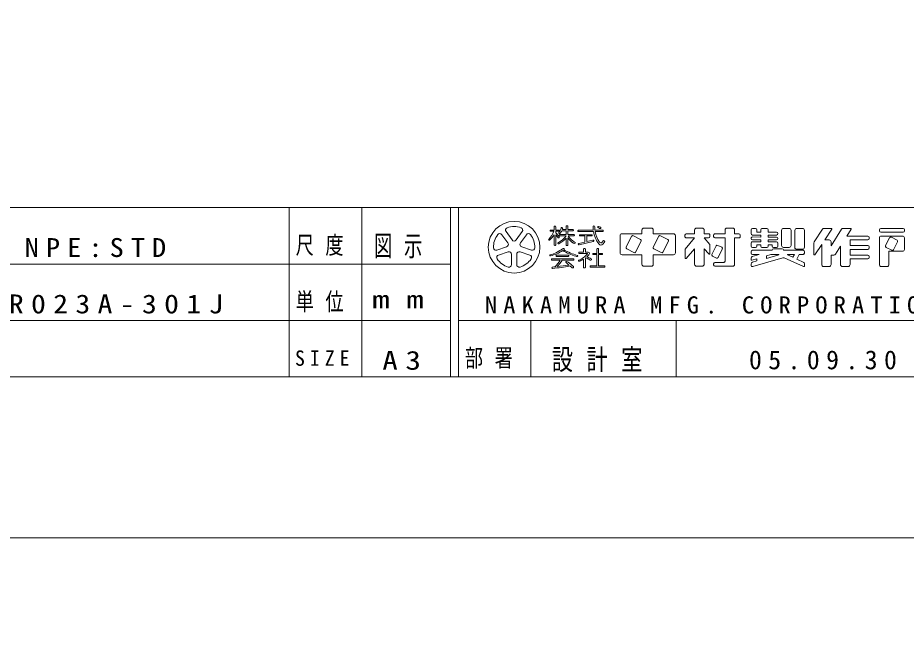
# Model space of a CAD drawing. Units: millimetres on the paper. Extents: x 0 to 420, y -594 to 297.
# Drawn here: x 252.3 to 362.6, y -11.1 to 64.6 of the extents above; entities that cross this region are included whole.
import ezdxf

# ---------------------------------------------------------------- set-up
doc = ezdxf.new("R2010")
doc.units = ezdxf.units.MM
for name, color, linetype, lineweight in [('0_2', 7, 'Continuous', 13), ('FMT', 7, 'Continuous', 13), ('FMT-TXT', 7, 'Continuous', 13)]:
    doc.layers.add(name, color=color, linetype=linetype, lineweight=lineweight)
doc.styles.add('ＭＳ ゴシック', font='')
doc.styles.get('ＭＳ ゴシック').set_extended_font_data('MS Gothic')

msp = doc.modelspace()

# ---------------------------------------------------------------- linework, layer by layer
at = {"layer": '0_2'}
for points in [[(0, 297), (420, 297), (420, 0), (0, 0)], [(0, 0), (420, 0), (420, -297), (0, -297)]]:
    msp.add_lwpolyline(points, close=True, dxfattribs=at)
at = {"layer": 'FMT'}
for p, q in [((28, 41), (403, 41)), ((286, 41), (286, 20)), ((295, 41), (295, 20)), ((306, 41), (306, 20)), ((307, 41), (307, 20)), ((166, 34), (306, 34)), ((166, 27), (306, 27)), ((307, 27), (392, 27)), ((316, 27), (316, 20)), ((334, 27), (334, 20)), ((403, 20), (28, 20))]:
    msp.add_line(p, q, dxfattribs=at)
at = {"layer": 'FMT-TXT'}
for p, q in [((318.864, 38.209), (318.864, 38.631)), ((318.944, 38.711), (319, 38.711)), ((319.08, 38.631), (319.08, 38.209)), ((320.361, 38.267), (320.361, 38.677)), ((320.441, 38.757), (320.5, 38.757)), ((320.58, 38.677), (320.581, 38.267)), ((323.808, 38.721), (323.79, 38.721)), ((324.285, 38.639), (324.282, 38.635)), ((324.384, 38.658), (324.627, 38.556)), ((313.133, 36.61), (312.385, 37.64)), ((313.65, 36.986), (312.902, 38.016)), ((314.168, 36.986), (314.916, 38.016)), ((314.686, 36.61), (315.434, 37.64)), ((318.378, 38.145), (318.378, 38.128)), ((318.864, 38.209), (318.442, 38.209)), ((318.442, 38.064), (318.854, 38.063)), ((318.864, 37.614), (318.864, 36.382)), ((319.078, 36.382), (319.08, 37.626)), ((319.08, 38.209), (319.482, 38.209)), ((319.482, 38.064), (319.08, 38.063)), ((319.08, 38.063), (319.08, 37.865)), ((319.48, 37.566), (319.48, 37.582)), ((319.483, 37.785), (319.484, 37.785)), ((319.544, 37.646), (320.361, 37.646)), ((320.346, 37.502), (319.544, 37.502)), ((319.546, 38.145), (319.546, 38.128)), ((320.361, 38.123), (319.828, 38.123)), ((319.834, 38.52), (319.876, 38.508)), ((319.89, 38.267), (320.361, 38.267)), ((320.361, 37.646), (320.361, 38.123)), ((320.581, 38.267), (321.206, 38.267)), ((320.581, 38.123), (320.581, 37.646)), ((321.206, 38.122), (320.581, 38.123)), ((320.581, 37.646), (321.327, 37.646)), ((321.327, 37.502), (320.598, 37.502)), ((321.27, 38.203), (321.27, 38.186)), ((321.391, 37.582), (321.391, 37.566)), ((321.823, 38.125), (321.823, 38.087)), ((323.734, 38.189), (321.887, 38.189)), ((321.887, 38.023), (323.755, 38.023)), ((322.008, 37.579), (322.008, 37.55)), ((323.511, 37.643), (322.072, 37.643)), ((323.575, 37.549), (323.575, 37.579)), ((324.898, 38.191), (323.94, 38.189)), ((323.967, 38.023), (324.898, 38.023)), ((324.287, 38.574), (324.517, 38.413)), ((324.664, 38.451), (324.665, 38.453)), ((324.962, 38.087), (324.962, 38.127)), ((327.055, 35.384), (327.055, 37.515)), ((327.295, 37.755), (329.759, 37.754)), ((328.709, 37.51), (329.601, 37.055)), ((329.759, 37.754), (329.759, 38.214)), ((329.999, 38.454), (330.933, 38.454)), ((331.173, 38.216), (331.176, 37.754)), ((331.176, 37.754), (333.679, 37.754)), ((332.087, 37.51), (332.979, 37.055)), ((333.919, 37.514), (333.919, 35.387)), ((335.111, 37.582), (335.111, 37.394)), ((336.301, 37.742), (335.271, 37.742)), ((336.302, 38.215), (336.301, 37.742)), ((337.251, 38.454), (336.542, 38.454)), ((337.491, 37.742), (337.491, 38.214)), ((338.033, 37.745), (337.491, 37.742)), ((338.194, 37.395), (338.194, 37.585)), ((338.666, 37.395), (338.666, 37.585)), ((338.827, 37.745), (340.08, 37.742)), ((340.08, 37.742), (340.08, 38.214)), ((340.32, 38.454), (341.028, 38.454)), ((341.268, 38.215), (341.27, 37.742)), ((341.27, 37.742), (341.806, 37.742)), ((341.966, 37.582), (341.966, 37.394)), ((343.319, 37.757), (343.319, 38.257)), ((343.479, 38.417), (343.863, 38.417)), ((344.505, 37.597), (343.479, 37.597)), ((344.023, 38.258), (344.024, 37.944)), ((344.024, 37.944), (344.505, 37.944)), ((344.505, 37.944), (344.505, 38.257)), ((344.505, 37.351), (344.505, 37.597)), ((344.665, 38.417), (345.285, 38.417)), ((345.445, 38.258), (345.447, 37.944)), ((345.447, 37.944), (346.48, 37.944)), ((346.48, 37.597), (345.447, 37.597)), ((345.447, 37.597), (345.447, 37.351)), ((346.64, 37.784), (346.64, 37.757)), ((347.102, 36.909), (347.102, 38.177)), ((347.342, 38.417), (348.033, 38.417)), ((348.273, 38.177), (348.273, 36.299)), ((348.742, 36.073), (348.746, 37.595)), ((348.746, 37.595), (348.746, 38.177)), ((348.986, 38.417), (349.698, 38.417)), ((349.938, 38.177), (349.938, 36.072)), ((352.179, 38.311), (351.161, 36.769)), ((353.276, 38.418), (352.379, 38.418)), ((353.329, 38.319), (352.456, 36.998)), ((353.243, 36.277), (354.519, 38.306)), ((355.664, 38.418), (354.722, 38.418)), ((355.188, 37.474), (355.719, 38.32)), ((359.241, 38.11), (359.241, 38.258)), ((359.401, 38.418), (360.14, 38.419)), ((362.178, 37.95), (359.401, 37.95)), ((360.14, 38.419), (362.178, 38.419)), ((362.338, 38.259), (362.338, 38.11)), ((318.226, 36.969), (318.216, 36.976)), ((319.351, 36.564), (319.356, 36.552)), ((319.443, 37.257), (319.466, 37.268)), ((320.361, 37.193), (320.361, 36.363)), ((320.58, 36.362), (320.581, 37.235)), ((321.477, 36.586), (321.488, 36.599)), ((321.871, 36.457), (321.871, 36.458)), ((321.931, 36.547), (322.682, 36.727)), ((323.723, 36.804), (321.969, 36.39)), ((322.071, 37.486), (322.682, 37.485)), ((322.682, 37.485), (322.682, 36.727)), ((322.913, 37.485), (323.511, 37.485)), ((322.913, 36.783), (322.913, 37.485)), ((322.913, 36.783), (323.684, 36.968)), ((323.78, 36.911), (323.782, 36.903)), ((324.662, 36.63), (324.668, 36.63)), ((324.823, 36.704), (324.953, 36.863)), ((324.902, 36.451), (325.124, 36.723)), ((328.494, 37.44), (327.804, 36.086)), ((329.671, 36.84), (328.981, 35.486)), ((331.872, 37.44), (331.182, 36.086)), ((333.049, 36.84), (332.359, 35.486)), ((336.301, 37.235), (335.139, 35.835)), ((335.271, 37.234), (336.301, 37.235)), ((337.491, 37.235), (338.175, 36.418)), ((337.491, 37.235), (338.034, 37.235)), ((340.08, 37.235), (338.826, 37.235)), ((340.084, 34.362), (340.08, 37.235)), ((341.805, 37.234), (341.27, 37.235)), ((341.27, 37.235), (341.27, 33.97)), ((343.319, 37.158), (343.319, 37.195)), ((343.319, 36.211), (343.319, 36.586)), ((343.479, 37.355), (344.505, 37.351)), ((344.505, 36.998), (343.479, 36.998)), ((343.479, 36.746), (344.505, 36.746)), ((344.505, 36.401), (344.031, 36.401)), ((344.031, 36.401), (344.031, 36.211)), ((344.505, 36.746), (344.505, 36.998)), ((344.506, 36.218), (344.505, 36.401)), ((345.447, 37.351), (346.48, 37.351)), ((346.48, 36.996), (345.447, 36.994)), ((345.447, 36.994), (345.447, 36.746)), ((345.447, 36.746), (346.48, 36.746)), ((345.447, 36.401), (345.447, 36.219)), ((345.928, 36.401), (345.447, 36.401)), ((345.928, 36.21), (345.928, 36.401)), ((346.64, 37.191), (346.64, 37.156)), ((346.64, 36.586), (346.64, 36.211)), ((347.101, 36.299), (347.102, 36.909)), ((351.121, 36.637), (351.121, 35.19)), ((352.081, 36.429), (351.238, 35.154)), ((352.078, 33.934), (352.081, 36.429)), ((352.456, 36.998), (353.001, 36.998)), ((353.241, 36.759), (353.243, 36.277)), ((355.188, 37.474), (357.808, 37.474)), ((357.809, 37.002), (355.605, 36.999)), ((355.605, 36.999), (355.605, 36.295)), ((357.968, 37.314), (357.968, 37.162)), ((359.241, 33.933), (359.241, 37.231)), ((359.481, 37.471), (361.711, 37.472)), ((360.51, 37.258), (360.006, 36.284)), ((360.726, 37.327), (361.425, 36.964)), ((361.494, 36.749), (360.99, 35.775)), ((361.711, 37.472), (362.098, 37.472)), ((362.338, 37.232), (362.338, 35.818)), ((312.973, 36.118), (311.762, 35.725)), ((313.17, 35.509), (311.96, 35.116)), ((314.648, 35.509), (315.859, 35.116)), ((314.846, 36.118), (316.056, 35.725)), ((318.944, 36.302), (318.998, 36.302)), ((320.441, 36.283), (320.5, 36.283)), ((321.923, 35.405), (321.923, 35.374)), ((322.532, 35.469), (321.987, 35.469)), ((321.987, 35.31), (322.964, 35.31)), ((322.532, 35.844), (322.532, 35.469)), ((322.701, 35.908), (322.596, 35.908)), ((322.765, 35.469), (322.765, 35.844)), ((322.765, 35.469), (323.1, 35.469)), ((324.156, 35.325), (323.725, 35.325)), ((324.155, 35.844), (324.156, 35.325)), ((324.32, 35.908), (324.219, 35.908)), ((324.384, 35.325), (324.384, 35.844)), ((324.832, 35.324), (324.384, 35.325)), ((324.682, 36.348), (324.685, 36.348)), ((327.874, 35.87), (328.766, 35.416)), ((331.252, 35.87), (332.144, 35.416)), ((335.121, 35.784), (335.121, 34.754)), ((336.301, 35.893), (335.261, 34.701)), ((336.301, 35.893), (336.301, 33.97)), ((337.491, 35.866), (338.055, 35.251)), ((337.494, 33.97), (337.491, 35.866)), ((338.194, 36.367), (338.194, 35.305)), ((338.454, 35.201), (338.976, 36.241)), ((339.191, 36.312), (339.669, 36.072)), ((339.217, 34.817), (339.74, 35.857)), ((343.321, 35.542), (343.321, 35.351)), ((343.871, 36.051), (343.479, 36.051)), ((345.917, 35.702), (343.481, 35.702)), ((345.287, 36.059), (344.666, 36.059)), ((345.917, 35.702), (345.917, 35.745)), ((346.077, 35.905), (347.173, 35.905)), ((346.48, 36.051), (346.088, 36.051)), ((347.333, 35.749), (347.334, 35.702)), ((347.334, 35.702), (349.772, 35.702)), ((348.033, 36.059), (347.341, 36.059)), ((349.698, 35.832), (348.982, 35.832)), ((349.932, 35.542), (349.932, 35.352)), ((353.779, 35.225), (354.403, 36.221)), ((354.403, 33.933), (354.403, 36.221)), ((355.605, 36.295), (357.808, 36.295)), ((357.808, 35.822), (355.605, 35.821)), ((355.605, 35.821), (355.605, 35.112)), ((357.968, 36.135), (357.968, 35.982)), ((360.074, 36.069), (360.774, 35.706)), ((362.097, 35.578), (360.421, 35.581)), ((360.421, 35.581), (360.421, 33.933)), ((313.589, 35.205), (313.589, 33.932)), ((314.229, 35.205), (314.229, 33.932)), ((318.528, 34.544), (318.528, 34.568)), ((318.592, 34.632), (318.879, 34.631)), ((319.607, 34.48), (318.592, 34.48)), ((318.879, 34.631), (321.259, 34.631)), ((319.12, 35.012), (319.12, 35.037)), ((319.184, 35.101), (319.647, 35.102)), ((320.612, 34.948), (319.184, 34.948)), ((319.647, 35.102), (320.612, 35.102)), ((321.259, 34.48), (319.879, 34.48)), ((320.676, 35.038), (320.676, 35.012)), ((321.323, 34.567), (321.323, 34.544)), ((321.704, 34.941), (321.741, 34.941)), ((321.801, 35.003), (321.801, 35.001)), ((322.525, 34.605), (322.525, 33.573)), ((322.746, 33.573), (322.746, 34.733)), ((323.661, 35.261), (323.661, 35.232)), ((323.725, 35.168), (324.156, 35.166)), ((324.156, 35.166), (324.156, 33.76)), ((324.384, 35.166), (324.831, 35.166)), ((324.384, 33.76), (324.384, 35.166)), ((324.895, 35.23), (324.895, 35.26)), ((329.759, 35.144), (327.295, 35.144)), ((329.763, 33.969), (329.759, 35.144)), ((333.68, 35.147), (331.176, 35.144)), ((331.176, 35.144), (331.176, 33.97)), ((338.525, 34.986), (339.002, 34.746)), ((338.826, 34.202), (339.924, 34.202)), ((343.321, 34.764), (343.321, 34.54)), ((344.036, 34.66), (343.425, 34.464)), ((344.314, 35.195), (343.432, 34.916)), ((343.481, 35.191), (344.314, 35.195)), ((343.497, 34.23), (344.036, 34.378)), ((343.525, 33.684), (347.242, 34.767)), ((344.036, 34.66), (344.036, 34.378)), ((345.217, 35.027), (345.761, 35.195)), ((345.217, 34.703), (346.766, 35.129)), ((345.217, 35.027), (345.217, 34.703)), ((346.744, 35.195), (345.761, 35.195)), ((346.744, 35.195), (346.766, 35.129)), ((347.407, 34.756), (349.819, 33.678)), ((347.828, 35.149), (348.502, 34.832)), ((348.699, 35.195), (347.839, 35.195)), ((348.699, 35.195), (348.502, 34.832)), ((349.267, 35.195), (348.977, 34.609)), ((348.977, 34.609), (349.84, 34.203)), ((349.771, 35.192), (349.267, 35.195)), ((353.243, 35.112), (353.575, 35.112)), ((353.243, 35.112), (353.243, 33.933)), ((355.605, 35.112), (357.808, 35.112)), ((357.808, 34.64), (355.605, 34.638)), ((355.605, 34.638), (355.605, 33.933)), ((357.968, 34.952), (357.968, 34.8)), ((322.589, 33.509), (322.682, 33.509)), ((323.336, 33.696), (323.336, 33.66)), ((324.156, 33.76), (323.4, 33.76)), ((323.4, 33.596), (325.101, 33.596)), ((325.101, 33.761), (324.384, 33.76)), ((325.165, 33.66), (325.165, 33.697)), ((330.936, 33.73), (330.003, 33.73)), ((336.541, 33.73), (337.254, 33.73)), ((338.666, 33.89), (338.666, 34.042)), ((341.03, 33.73), (338.826, 33.73)), ((343.321, 33.999), (343.321, 33.837)), ((349.932, 34.058), (349.932, 33.751)), ((353.003, 33.693), (352.318, 33.693)), ((355.365, 33.693), (354.643, 33.693)), ((360.181, 33.693), (359.481, 33.693))]:
    msp.add_line(p, q, dxfattribs=at)
msp.add_circle((313.909, 36.086), 3.208, dxfattribs=at)
for centre, radius, start, end in [((313.909, 36.086), 2.567, 70.55159, 109.44841), ((318.944, 38.631), 0.08, 90, 180), ((319, 38.631), 0.08, 0.03071, 90), ((320.441, 38.677), 0.08, 90, 180), ((320.5, 38.677), 0.08, 0.10171, 90), ((323.79, 38.641), 0.08, 90, 179.05504), ((327.231, 38.585), 3.521, 179.05504, 186.44956), ((323.808, 38.621), 0.1, 0.73865, 90), ((327.427, 38.668), 3.52, 180.73865, 187.81715), ((324.31, 38.607), 0.04, 135, 235.13411), ((324.349, 38.575), 0.09, 67.11966, 135), ((313.909, 36.086), 2.567, 142.55159, 181.44841), ((312.126, 37.452), 0.32, 36, 142.55159), ((313.161, 38.204), 0.32, 109.44841, 216), ((314.657, 38.204), 0.32, 324, 70.55159), ((315.693, 37.452), 0.32, 37.44841, 144), ((313.909, 36.086), 2.567, 358.55159, 37.44841), ((315.276, 39.64), 3.91, 318.53178, 336.218), ((316.616, 39.06), 2.673, 308.62833, 327.25422), ((318.442, 38.145), 0.064, 90, 180), ((318.442, 38.128), 0.064, 180, 269.96094), ((317.838, 36.366), 1.947, 31.45806, 50.35526), ((317.113, 35.849), 2.651, 32.81567, 42.09068), ((318.025, 39.151), 2.847, 298.38978, 324.61681), ((319.526, 37.853), 0.08, 143.32664, 237.70815), ((318.143, 38.883), 1.644, 323.32664, 345.25207), ((319.544, 37.582), 0.064, 89.95342, 180), ((319.544, 37.566), 0.064, 180, 270), ((319.482, 38.145), 0.064, 0, 90), ((319.482, 38.128), 0.064, 270.03997, 0), ((319.527, 37.852), 0.08, 237.70815, 313.1417), ((318.772, 38.658), 1.184, 313.1417, 333.15639), ((319.81, 38.444), 0.08, 73.05496, 165.25207), ((319.853, 38.431), 0.08, 348.15042, 73.05496), ((318.772, 38.658), 1.184, 340.70702, 348.15042), ((323.311, 39.496), 3.367, 216.30733, 236.72135), ((321.206, 38.203), 0.064, 0, 90), ((321.206, 38.186), 0.064, 269.90077, 0), ((321.327, 37.582), 0.064, 0, 90), ((321.327, 37.566), 0.064, 269.99752, 0), ((321.887, 38.125), 0.064, 90, 180), ((321.887, 38.087), 0.064, 180, 270), ((322.072, 37.579), 0.064, 90, 180), ((322.072, 37.55), 0.064, 180, 269.8862), ((323.511, 37.579), 0.064, 0, 90), ((323.511, 37.549), 0.064, 270, 0), ((327.231, 38.585), 3.521, 189.18129, 216.51269), ((327.427, 38.668), 3.52, 190.56412, 213.61207), ((324.574, 38.496), 0.1, 235.13411, 333.70884), ((324.598, 38.487), 0.075, 333.70884, 67.11966), ((324.898, 38.127), 0.064, 0, 90.06898), ((324.898, 38.087), 0.064, 270, 0), ((327.295, 37.515), 0.24, 89.97387, 180), ((328.637, 37.367), 0.16, 63, 153), ((329.999, 38.214), 0.24, 90, 180), ((330.933, 38.214), 0.24, 0.37848, 90), ((332.015, 37.367), 0.16, 63, 153), ((333.679, 37.514), 0.24, 0, 90), ((335.271, 37.582), 0.16, 90, 180), ((336.542, 38.214), 0.24, 90, 179.83438), ((337.251, 38.214), 0.24, 0, 90), ((338.034, 37.585), 0.16, 0, 90.29595), ((338.826, 37.585), 0.16, 89.85289, 180), ((340.32, 38.214), 0.24, 90, 180), ((341.028, 38.214), 0.24, 0.31285, 90), ((341.806, 37.582), 0.16, 0, 90), ((343.479, 38.257), 0.16, 90, 180), ((343.479, 37.757), 0.16, 180, 270), ((343.863, 38.257), 0.16, 0.23357, 90), ((344.665, 38.257), 0.16, 90, 180), ((345.285, 38.257), 0.16, 0.33362, 90), ((346.48, 37.784), 0.16, 0, 90), ((346.48, 37.757), 0.16, 270.01808, 0), ((347.342, 38.177), 0.24, 90, 180), ((348.033, 38.177), 0.24, 0, 90), ((348.986, 38.177), 0.24, 90, 180), ((349.698, 38.177), 0.24, 0, 90), ((352.379, 38.178), 0.24, 90, 146.54759), ((353.276, 38.354), 0.064, 326.54759, 90), ((354.722, 38.178), 0.24, 90, 147.84335), ((355.664, 38.354), 0.064, 327.92885, 90), ((359.401, 38.258), 0.16, 90.05288, 180), ((359.401, 38.11), 0.16, 180, 270), ((362.178, 38.259), 0.16, 0, 90), ((362.178, 38.11), 0.16, 270, 0), ((312.874, 36.422), 0.32, 288, 36), ((313.909, 37.175), 0.32, 216, 324), ((314.945, 36.422), 0.32, 144, 252), ((318.243, 37.018), 0.05, 138.53178, 236.5396), ((318.254, 37.011), 0.05, 236.5396, 308.62833), ((319.408, 37.329), 0.08, 212.81567, 296.25232), ((319.409, 36.59), 0.064, 118.38978, 204.04766), ((319.429, 36.585), 0.08, 204.04766, 298.15867), ((319.43, 37.34), 0.08, 296.25232, 31.45806), ((317.773, 39.678), 3.589, 298.15867, 316.15596), ((322.675, 38.739), 2.579, 215.68313, 237.27131), ((321.367, 36.704), 0.16, 237.27131, 319.03632), ((321.428, 36.628), 0.064, 319.03632, 56.72135), ((321.95, 36.469), 0.08, 103.48779, 188.39767), ((321.95, 36.468), 0.08, 188.39767, 283.27187), ((323.703, 36.89), 0.08, 15.34193, 103.48779), ((323.705, 36.882), 0.08, 283.27187, 15.34193), ((324.682, 36.698), 0.35, 216.51269, 270), ((324.662, 36.83), 0.2, 213.61207, 270), ((324.668, 36.83), 0.2, 270, 320.82004), ((324.685, 36.628), 0.28, 270, 320.82004), ((325.038, 36.793), 0.11, 320.82004, 140.82004), ((329.528, 36.913), 0.16, 333, 63), ((332.906, 36.913), 0.16, 333, 63), ((335.271, 37.394), 0.16, 180, 270.05143), ((338.034, 37.395), 0.16, 270, 0), ((338.114, 36.367), 0.08, 0, 39.94734), ((338.826, 37.395), 0.16, 180, 270), ((341.806, 37.394), 0.16, 269.91201, 0), ((343.479, 37.195), 0.16, 89.8126, 180), ((343.479, 37.158), 0.16, 180, 270), ((343.479, 36.586), 0.16, 89.98781, 180), ((346.48, 37.191), 0.16, 0, 90), ((346.48, 37.156), 0.16, 270.08449, 0), ((346.48, 36.586), 0.16, 0, 90), ((351.361, 36.637), 0.24, 146.54759, 180), ((353.001, 36.758), 0.24, 0.22118, 90), ((357.808, 37.314), 0.16, 0, 90), ((357.808, 37.162), 0.16, 270.09712, 0), ((359.481, 37.231), 0.24, 90.00511, 180), ((360.652, 37.184), 0.16, 62.62013, 152.62013), ((361.352, 36.822), 0.16, 332.62013, 62.62013), ((362.098, 37.232), 0.24, 0, 90), ((311.664, 36.029), 0.32, 181.44841, 288), ((313.269, 35.205), 0.32, 0, 108), ((314.549, 35.205), 0.32, 72, 180), ((316.155, 36.029), 0.32, 252, 358.55159), ((316.938, 39.959), 5.037, 286.5979, 306.30669), ((317.594, 39.08), 4.136, 281.27769, 304.53893), ((318.944, 36.382), 0.08, 180, 270), ((318.998, 36.382), 0.08, 270, 359.92302), ((320.03, 35.751), 0.185, 80.51157, 126.30669), ((323.561, 41.73), 7.058, 239.12538, 253.54383), ((320.047, 35.854), 0.08, 359.89486, 80.51157), ((323.906, 42.657), 7.887, 240.99984, 254.13419), ((320.001, 35.854), 0.126, 310.55637, 359.89486), ((320.441, 36.363), 0.08, 180, 270), ((320.5, 36.363), 0.08, 270, 359.94756), ((321.987, 35.405), 0.064, 90, 180), ((321.987, 35.374), 0.064, 180, 270), ((322.596, 35.844), 0.064, 90, 180.11549), ((322.701, 35.844), 0.064, 0, 90), ((322.964, 35.27), 0.04, 317.937, 90), ((323.1, 35.309), 0.16, 326.5956, 90), ((323.725, 35.261), 0.064, 90, 180), ((324.219, 35.844), 0.064, 90, 180.12691), ((324.32, 35.844), 0.064, 0, 90), ((324.831, 35.26), 0.064, 0, 89.82496), ((327.295, 35.384), 0.24, 180, 270), ((327.947, 36.013), 0.16, 153, 243), ((328.838, 35.559), 0.16, 243, 333), ((331.325, 36.013), 0.16, 153, 243), ((332.216, 35.559), 0.16, 243, 333), ((333.679, 35.387), 0.24, 270.07124, 0), ((335.201, 35.784), 0.08, 140.32511, 180), ((338.114, 35.305), 0.08, 222.49695, 0), ((339.119, 36.169), 0.16, 63.30137, 153.30137), ((339.597, 35.929), 0.16, 333.30137, 63.30137), ((343.479, 36.211), 0.16, 180, 270), ((343.481, 35.542), 0.16, 90, 180), ((343.481, 35.351), 0.16, 180, 270.23105), ((343.871, 36.211), 0.16, 270, 0), ((344.666, 36.219), 0.16, 180.28179, 270), ((345.287, 36.219), 0.16, 270, 0), ((346.077, 35.745), 0.16, 90, 180), ((346.088, 36.211), 0.16, 180.19263, 270), ((346.48, 36.211), 0.16, 270, 0), ((347.341, 36.299), 0.24, 179.95491, 270), ((347.173, 35.745), 0.16, 1.17868, 90), ((348.033, 36.299), 0.24, 270, 0), ((348.982, 36.072), 0.24, 179.88125, 270), ((349.698, 36.072), 0.24, 270, 0), ((349.772, 35.352), 0.16, 269.65449, 0), ((349.772, 35.542), 0.16, 0, 90), ((357.808, 36.135), 0.16, 0, 90), ((357.808, 35.982), 0.16, 270.01374, 0), ((360.148, 36.211), 0.16, 152.62013, 242.62013), ((360.847, 35.848), 0.16, 242.62013, 332.62013), ((362.098, 35.818), 0.24, 269.89827, 0), ((312.059, 34.812), 0.32, 108, 214.55159), ((313.909, 36.086), 2.567, 214.55159, 253.44841), ((313.909, 36.086), 2.567, 286.55159, 325.44841), ((315.76, 34.812), 0.32, 325.44841, 72), ((318.392, 35.078), 0.056, 106.5979, 281.27769), ((318.592, 34.568), 0.064, 89.75609, 180), ((318.592, 34.544), 0.064, 180, 270), ((316.606, 36.112), 3.416, 314.36877, 331.45657), ((319.184, 35.037), 0.064, 90.09097, 180), ((319.184, 35.012), 0.064, 180, 270), ((316.259, 36.724), 4.259, 314.66895, 328.19587), ((320.392, 34.264), 0.069, 73.96526, 223.41964), ((324.532, 38.181), 5.769, 223.41964, 228.2791), ((320.218, 33.657), 0.7, 54.05931, 73.96526), ((320.612, 35.038), 0.064, 0, 90), ((320.612, 35.012), 0.064, 270, 0), ((317.61, 30.06), 5.143, 44.77854, 54.05931), ((321.259, 34.567), 0.064, 0, 90), ((321.259, 34.544), 0.064, 270, 0), ((321.704, 35.441), 0.5, 253.54383, 270), ((321.741, 35.001), 0.06, 270, 0), ((321.731, 35.003), 0.07, 0, 74.13419), ((321.947, 34.41), 0.06, 114.05223, 254.34738), ((320.618, 37.387), 3.2, 294.05223, 317.937), ((321.985, 34.545), 0.2, 254.34738, 294.3427), ((320.346, 38.168), 4.176, 294.3427, 301.46375), ((321.8, 36.165), 1.716, 303.44766, 305.5445), ((322.005, 32.634), 2.277, 55.91756, 69.61834), ((321.8, 36.165), 1.716, 311.47782, 326.5956), ((322.13, 32.27), 2.731, 61.15895, 72.81614), ((323.449, 34.769), 0.3, 235.91756, 255.58401), ((323.399, 34.575), 0.1, 255.58401, 61.15895), ((323.725, 35.232), 0.064, 180, 269.79364), ((324.831, 35.23), 0.064, 270, 0), ((335.201, 34.754), 0.08, 180, 318.90041), ((338.597, 35.129), 0.16, 153.30137, 243.30137), ((338.826, 34.042), 0.16, 90, 180), ((339.074, 34.889), 0.16, 243.30137, 333.30137), ((339.924, 34.362), 0.16, 270, 0.08669), ((343.481, 34.764), 0.16, 107.53601, 180), ((343.401, 34.54), 0.08, 180, 287.82368), ((343.561, 33.999), 0.24, 105.37709, 180), ((347.309, 34.537), 0.24, 65.92748, 106.25077), ((347.839, 35.171), 0.024, 90, 244.8124), ((349.772, 34.058), 0.16, 0, 64.8124), ((351.185, 35.19), 0.064, 180, 326.54759), ((353.575, 35.352), 0.24, 270, 327.92885), ((357.808, 34.952), 0.16, 0, 90), ((357.808, 34.8), 0.16, 270.05257, 0), ((313.269, 33.932), 0.32, 253.44841, 0), ((314.549, 33.932), 0.32, 180, 286.55159), ((318.68, 33.539), 0.0882, 100.57146, 275.28138), ((319.27, 30.378), 3.303, 94.7858, 100.57146), ((316.725, 54.694), 21.334, 275.28138, 281.09041), ((318.01, 49.441), 15.794, 274.51667, 279.78158), ((324.532, 38.181), 5.769, 230.05909, 233.8086), ((321.187, 33.61), 0.104, 233.8086, 44.77854), ((322.589, 33.573), 0.064, 180, 270), ((322.682, 33.573), 0.064, 270, 0.07609), ((323.4, 33.696), 0.064, 90, 180), ((323.4, 33.66), 0.064, 180, 270), ((325.101, 33.697), 0.064, 0, 90.06778), ((325.101, 33.66), 0.064, 270, 0), ((330.003, 33.97), 0.24, 180.14812, 270), ((330.936, 33.97), 0.24, 270, 0), ((336.541, 33.97), 0.24, 180, 270), ((337.254, 33.97), 0.24, 270, 0.09198), ((338.826, 33.89), 0.16, 180, 270), ((341.03, 33.97), 0.24, 270, 0), ((343.481, 33.837), 0.16, 180, 286.25077), ((349.852, 33.751), 0.08, 245.92748, 0), ((352.318, 33.933), 0.24, 179.94735, 270), ((353.003, 33.933), 0.24, 270, 0), ((354.643, 33.933), 0.24, 179.98916, 270), ((355.365, 33.933), 0.24, 270, 0), ((359.481, 33.933), 0.24, 180, 270), ((360.181, 33.933), 0.24, 270, 0)]:
    msp.add_arc(centre, radius, start, end, dxfattribs=at)

# ---------------------------------------------------------------- texts
at = {"layer": 'FMT-TXT', "attachment_point": 7, "style": 'ＭＳ ゴシック'}
for s, insert, char_height in [('\\T1.64;\\W0.75;尺度', (286.8, 35), 2.199), ('\\T1.64;\\W0.65;図示', (296.51, 34.7), 2.566), ('\\T1.5;\\W1.1;NPE:STD', (253.174, 34.833), 2.346), ('\\T1.5;\\W1.15;NBR023A-301J', (245.7, 27.833), 2.346), ('\\T1.64;\\W0.75;単位', (286.8, 28), 2.199), ('\\T1.95;\\W1.45;mm', (296.286, 28.5), 2.199), ('\\T1.5;\\W1.05;NAKAMURA\\~MFG.\\~CORPORATION', (310.279, 27.825), 2.126), ('\\T1.5;\\W0.95;SIZE', (286.711, 21.333), 1.906), ('\\T1.5;\\W1.2;A3', (297.551, 20.833), 2.346), ('\\T1.64;\\W0.75;部署', (307.8, 21), 2.199), ('\\T1.64;\\W0.75;設計室', (318.583, 20.583), 2.566), ('\\T1.5;05.09.30', (343.053, 20.896), 2.346)]:
    msp.add_mtext(s, dxfattribs=dict(at, insert=insert, char_height=char_height))

doc.saveas('drawing.dxf')
